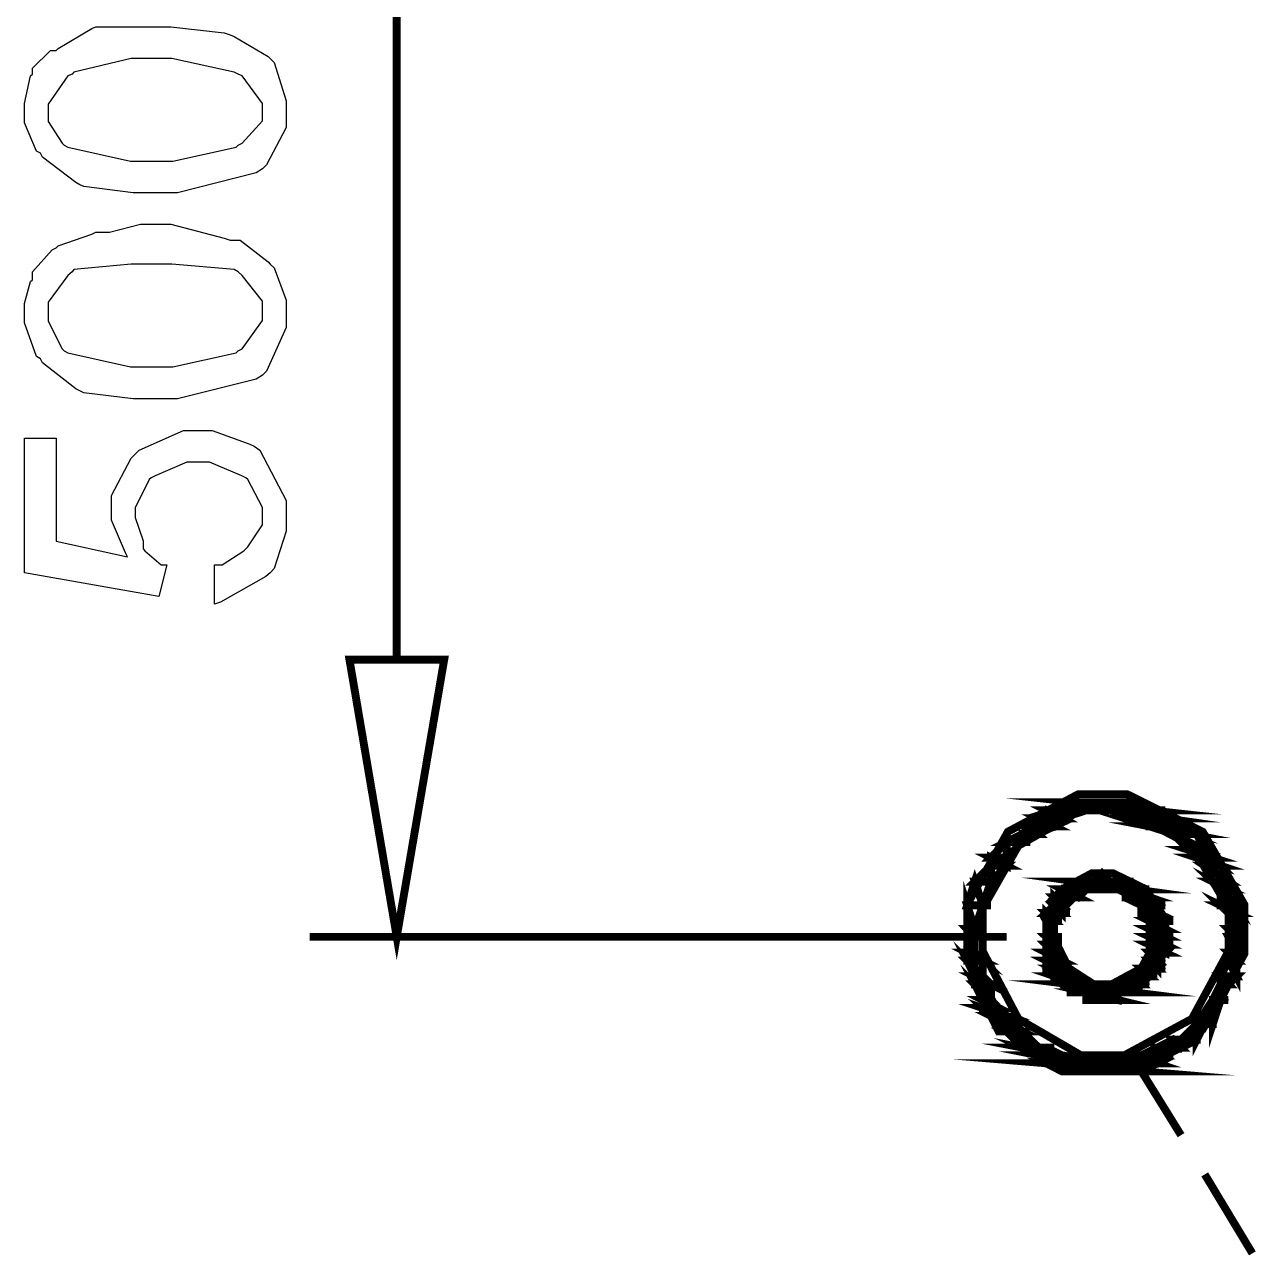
# Model space of a CAD drawing. Extents: x 0 to 210, y 0 to 297.
# Drawn here: x 140.55 to 147.15, y 248.67 to 255.27 of the extents above; entities that cross this region are included whole.
import ezdxf

# ---------------------------------------------------------------- set-up
doc = ezdxf.new("R2010")
doc.units = 0
doc.header["$MEASUREMENT"] = 0
for name, color, linetype in [('C00-00-00-BLACK', 7, 'Continuous'), ('C00-7E-FF', 150, 'Continuous'), ('CFF-7E-00', 30, 'Continuous')]:
    doc.layers.add(name, color=color, linetype=linetype)

msp = doc.modelspace()

# ---------------------------------------------------------------- linework, layer by layer
at = {"layer": 'C00-00-00-BLACK', "const_width": 0.0423}
for points in [[(147.082, 250.425), (147.082, 250.556), (146.859, 250.946), (146.454, 251.147), (146.32, 251.147), (146.193, 251.147), (145.816, 250.946), (145.598, 250.556), (145.598, 250.425), (145.598, 250.292), (145.816, 249.887), (146.193, 249.663), (146.32, 249.663), (146.454, 249.663), (146.859, 249.887), (147.082, 250.292), (147.082, 250.425)], [(146.49, 251.103), (146.193, 251.103), (146.574, 251.061), (146.49, 251.103)], [(146.193, 251.103), (146.574, 251.061), (146.064, 251.061), (146.193, 251.103)], [(146.363, 251.061), (146.659, 251.018), (146.49, 251.018), (146.363, 251.061)], [(146.235, 251.103), (146.49, 251.103), (146.193, 251.103), (146.235, 251.103)], [(146.32, 251.103), (146.447, 251.103), (146.235, 251.103), (146.32, 251.103)], [(146.447, 251.103), (146.235, 251.103), (146.49, 251.103), (146.447, 251.103)], [(146.997, 250.425), (146.997, 250.537), (146.801, 250.871), (146.44, 251.061), (146.32, 251.061), (146.207, 251.061), (145.872, 250.871), (145.682, 250.537), (145.682, 250.425), (145.682, 250.305), (145.872, 249.944), (146.207, 249.749), (146.32, 249.749), (146.44, 249.749), (146.801, 249.944), (146.997, 250.305), (146.997, 250.425)], [(145.978, 251.018), (146.064, 250.975), (145.936, 250.975), (145.978, 251.018)], [(146.021, 251.061), (146.105, 251.018), (145.978, 251.018), (146.021, 251.061)], [(146.235, 251.061), (146.021, 251.061), (146.105, 251.018), (146.235, 251.061)], [(146.064, 251.061), (146.616, 251.061), (146.021, 251.061), (146.064, 251.061)], [(146.616, 251.061), (146.021, 251.061), (146.616, 251.061)], [(146.021, 251.061), (146.616, 251.061), (146.659, 251.061), (146.021, 251.061)], [(146.235, 251.061), (146.278, 251.061), (146.021, 251.061), (146.235, 251.061)], [(146.235, 251.061), (146.021, 251.061), (146.363, 251.061), (146.235, 251.061)], [(146.574, 251.061), (146.064, 251.061), (146.616, 251.061), (146.574, 251.061)], [(146.616, 251.061), (146.363, 251.061), (146.659, 251.018), (146.616, 251.061)], [(146.574, 250.975), (146.786, 250.934), (146.701, 250.934), (146.574, 250.975)], [(146.574, 251.018), (146.701, 250.975), (146.574, 250.975), (146.574, 251.018)], [(145.936, 250.975), (145.978, 250.934), (145.894, 250.934), (145.936, 250.975)], [(146.064, 250.975), (145.936, 250.975), (145.978, 250.934), (146.064, 250.975)], [(146.105, 251.018), (145.978, 251.018), (146.064, 250.975), (146.105, 251.018)], [(146.701, 250.975), (146.574, 250.975), (146.786, 250.934), (146.701, 250.975)], [(146.701, 251.018), (146.574, 251.018), (146.701, 250.975), (146.701, 251.018)], [(146.659, 251.018), (146.49, 251.018), (146.701, 251.018), (146.659, 251.018)], [(146.49, 251.018), (146.701, 251.018), (146.574, 251.018), (146.49, 251.018)], [(146.701, 250.934), (146.87, 250.848), (146.786, 250.848), (146.701, 250.934)], [(145.809, 250.891), (145.809, 250.807), (145.725, 250.807), (145.809, 250.891)], [(145.894, 250.934), (145.894, 250.891), (145.809, 250.891), (145.894, 250.934)], [(145.894, 250.891), (145.809, 250.891), (145.894, 250.891)], [(145.809, 250.891), (145.894, 250.891), (145.936, 250.891), (145.809, 250.891)], [(145.894, 250.891), (145.809, 250.891), (145.809, 250.807), (145.894, 250.891)], [(145.978, 250.934), (145.894, 250.934), (145.894, 250.891), (145.978, 250.934)], [(146.827, 250.934), (146.701, 250.934), (146.87, 250.848), (146.827, 250.934)], [(146.827, 250.934), (146.87, 250.934), (146.701, 250.934), (146.827, 250.934)], [(146.827, 250.934), (146.701, 250.934), (146.786, 250.934), (146.827, 250.934)], [(145.725, 250.807), (145.809, 250.764), (145.725, 250.764), (145.725, 250.807)], [(146.87, 250.848), (146.786, 250.848), (146.913, 250.807), (146.87, 250.848)], [(146.786, 250.848), (146.913, 250.807), (146.827, 250.807), (146.786, 250.848)], [(146.827, 250.807), (146.955, 250.764), (146.87, 250.764), (146.827, 250.807)], [(145.725, 250.764), (145.725, 250.679), (145.639, 250.679), (145.725, 250.764)], [(145.809, 250.807), (145.725, 250.807), (145.809, 250.764), (145.809, 250.807)], [(145.809, 250.764), (145.725, 250.764), (145.725, 250.679), (145.809, 250.764)], [(146.913, 250.807), (146.827, 250.807), (146.955, 250.764), (146.913, 250.807)], [(146.955, 250.764), (146.87, 250.764), (146.997, 250.679), (146.955, 250.764)], [(146.87, 250.764), (146.997, 250.679), (146.913, 250.679), (146.87, 250.764)], [(145.639, 250.679), (145.682, 250.552), (145.598, 250.552), (145.639, 250.679)], [(146.659, 250.425), (146.659, 250.479), (146.553, 250.639), (146.378, 250.724), (146.32, 250.724), (146.266, 250.724), (146.108, 250.639), (146.024, 250.479), (146.024, 250.425), (146.024, 250.367), (146.108, 250.192), (146.266, 250.086), (146.32, 250.086), (146.378, 250.086), (146.553, 250.192), (146.659, 250.367), (146.659, 250.425)], [(146.32, 250.722), (146.363, 250.679), (146.278, 250.679), (146.32, 250.722)], [(146.913, 250.679), (146.997, 250.638), (146.955, 250.638), (146.913, 250.679)], [(145.598, 250.552), (145.639, 250.425), (145.598, 250.425), (145.598, 250.552)], [(145.725, 250.679), (145.639, 250.679), (145.682, 250.552), (145.725, 250.679)], [(145.725, 250.679), (145.639, 250.679), (145.725, 250.679)], [(145.639, 250.679), (145.725, 250.679), (145.767, 250.679), (145.639, 250.679)], [(146.447, 250.679), (146.193, 250.679), (146.49, 250.638), (146.447, 250.679)], [(146.108, 250.638), (146.193, 250.595), (146.067, 250.595), (146.108, 250.638)], [(146.235, 250.638), (146.108, 250.638), (146.193, 250.595), (146.235, 250.638)], [(146.616, 250.425), (146.616, 250.489), (146.393, 250.679), (146.32, 250.679), (146.255, 250.679), (146.064, 250.489), (146.064, 250.425), (146.064, 250.373), (146.142, 250.215), (146.275, 250.129), (146.32, 250.129), (146.372, 250.129), (146.531, 250.215), (146.616, 250.373), (146.616, 250.425)], [(146.064, 250.595), (146.105, 250.552), (146.064, 250.552), (146.064, 250.595)], [(146.151, 250.638), (146.235, 250.638), (146.105, 250.638), (146.151, 250.638)], [(146.105, 250.638), (146.235, 250.638), (146.278, 250.638), (146.105, 250.638)], [(146.235, 250.638), (146.278, 250.638), (146.105, 250.638), (146.235, 250.638)], [(146.193, 250.679), (146.49, 250.638), (146.151, 250.638), (146.193, 250.679)], [(146.531, 250.638), (146.151, 250.638), (146.531, 250.638)], [(146.151, 250.638), (146.531, 250.638), (146.574, 250.638), (146.151, 250.638)], [(146.531, 250.638), (146.574, 250.638), (146.151, 250.638), (146.531, 250.638)], [(146.531, 250.638), (146.151, 250.638), (146.49, 250.638), (146.531, 250.638)], [(146.278, 250.638), (146.32, 250.638), (146.151, 250.638), (146.278, 250.638)], [(146.278, 250.638), (146.151, 250.638), (146.32, 250.638), (146.278, 250.638)], [(146.278, 250.638), (146.151, 250.638), (146.235, 250.638), (146.278, 250.638)], [(146.278, 250.679), (146.447, 250.679), (146.193, 250.679), (146.278, 250.679)], [(146.447, 250.679), (146.193, 250.679), (146.447, 250.679)], [(146.193, 250.679), (146.447, 250.679), (146.49, 250.679), (146.193, 250.679)], [(146.404, 250.679), (146.447, 250.679), (146.278, 250.679), (146.404, 250.679)], [(146.404, 250.679), (146.278, 250.679), (146.363, 250.679), (146.404, 250.679)], [(146.404, 250.679), (146.278, 250.679), (146.447, 250.679), (146.404, 250.679)], [(146.531, 250.638), (146.32, 250.638), (146.531, 250.638)], [(146.32, 250.638), (146.531, 250.638), (146.404, 250.638), (146.32, 250.638)], [(146.531, 250.638), (146.447, 250.638), (146.574, 250.595), (146.531, 250.638)], [(146.531, 250.638), (146.404, 250.638), (146.531, 250.638)], [(146.404, 250.638), (146.531, 250.638), (146.447, 250.638), (146.404, 250.638)], [(146.49, 250.595), (146.574, 250.552), (146.531, 250.552), (146.49, 250.595)], [(146.447, 250.638), (146.574, 250.595), (146.447, 250.595), (146.447, 250.638)], [(146.997, 250.679), (146.913, 250.679), (146.997, 250.638), (146.997, 250.679)], [(146.997, 250.638), (146.955, 250.638), (147.04, 250.552), (146.997, 250.638)], [(146.955, 250.638), (147.04, 250.552), (146.955, 250.552), (146.955, 250.638)], [(146.064, 250.552), (146.105, 250.511), (146.021, 250.511), (146.064, 250.552)], [(146.151, 250.595), (146.064, 250.595), (146.105, 250.552), (146.151, 250.595)], [(146.105, 250.595), (146.151, 250.595), (146.064, 250.595), (146.105, 250.595)], [(146.151, 250.595), (146.064, 250.595), (146.151, 250.595)], [(146.064, 250.595), (146.151, 250.595), (146.193, 250.595), (146.064, 250.595)], [(146.193, 250.595), (146.105, 250.595), (146.151, 250.595), (146.193, 250.595)], [(146.574, 250.595), (146.49, 250.595), (146.574, 250.552), (146.574, 250.595)], [(146.574, 250.595), (146.447, 250.595), (146.574, 250.595)], [(146.447, 250.595), (146.574, 250.595), (146.49, 250.595), (146.447, 250.595)], [(146.531, 250.552), (146.616, 250.511), (146.531, 250.511), (146.531, 250.552)], [(146.955, 250.552), (147.04, 250.511), (146.997, 250.511), (146.955, 250.552)], [(146.997, 250.511), (147.04, 250.425), (146.997, 250.425), (146.997, 250.511)], [(145.682, 250.552), (145.598, 250.552), (145.639, 250.425), (145.682, 250.552)], [(145.598, 250.552), (145.682, 250.552), (145.725, 250.552), (145.598, 250.552)], [(145.682, 250.552), (145.725, 250.552), (145.598, 250.552), (145.682, 250.552)], [(146.105, 250.511), (146.021, 250.511), (146.064, 250.468), (146.105, 250.511)], [(146.021, 250.511), (146.064, 250.468), (146.021, 250.468), (146.021, 250.511)], [(146.021, 250.468), (146.064, 250.383), (146.021, 250.383), (146.021, 250.468)], [(146.021, 250.511), (146.105, 250.511), (146.148, 250.511), (146.021, 250.511)], [(146.105, 250.511), (146.148, 250.511), (146.021, 250.511), (146.105, 250.511)], [(146.105, 250.552), (146.064, 250.552), (146.105, 250.511), (146.105, 250.552)], [(146.616, 250.552), (146.531, 250.552), (146.616, 250.511), (146.616, 250.552)], [(146.616, 250.552), (146.659, 250.552), (146.531, 250.552), (146.616, 250.552)], [(146.616, 250.552), (146.531, 250.552), (146.574, 250.552), (146.616, 250.552)], [(146.616, 250.511), (146.531, 250.511), (146.616, 250.511)], [(146.531, 250.511), (146.616, 250.511), (146.574, 250.511), (146.531, 250.511)], [(146.616, 250.511), (146.574, 250.511), (146.616, 250.468), (146.616, 250.511)], [(146.574, 250.511), (146.616, 250.468), (146.574, 250.468), (146.574, 250.511)], [(147.04, 250.552), (146.955, 250.552), (147.04, 250.511), (147.04, 250.552)], [(147.04, 250.511), (146.997, 250.511), (147.04, 250.425), (147.04, 250.511)], [(145.639, 250.425), (145.598, 250.425), (145.639, 250.383), (145.639, 250.425)], [(145.598, 250.425), (145.639, 250.383), (145.598, 250.383), (145.598, 250.425)], [(145.598, 250.383), (145.639, 250.299), (145.598, 250.299), (145.598, 250.383)], [(146.064, 250.468), (146.021, 250.468), (146.064, 250.383), (146.064, 250.468)], [(146.021, 250.468), (146.064, 250.468), (146.105, 250.468), (146.021, 250.468)], [(146.064, 250.468), (146.105, 250.468), (146.021, 250.468), (146.064, 250.468)], [(146.659, 250.425), (146.574, 250.425), (146.659, 250.383), (146.659, 250.425)], [(146.659, 250.468), (146.574, 250.468), (146.659, 250.425), (146.659, 250.468)], [(146.574, 250.468), (146.659, 250.425), (146.574, 250.425), (146.574, 250.468)], [(146.659, 250.468), (146.701, 250.468), (146.574, 250.468), (146.659, 250.468)], [(146.659, 250.468), (146.574, 250.468), (146.616, 250.468), (146.659, 250.468)], [(146.574, 250.425), (146.659, 250.383), (146.574, 250.383), (146.574, 250.425)], [(147.04, 250.425), (146.997, 250.425), (147.04, 250.383), (147.04, 250.425)], [(146.997, 250.425), (147.04, 250.383), (146.997, 250.383), (146.997, 250.425)], [(146.997, 250.383), (147.04, 250.299), (146.997, 250.299), (146.997, 250.383)], [(145.639, 250.383), (145.598, 250.383), (145.639, 250.299), (145.639, 250.383)], [(146.064, 250.383), (146.021, 250.383), (146.064, 250.341), (146.064, 250.383)], [(146.021, 250.383), (146.064, 250.341), (146.021, 250.341), (146.021, 250.383)], [(146.064, 250.383), (146.021, 250.383), (146.064, 250.383)], [(146.021, 250.383), (146.064, 250.383), (146.105, 250.383), (146.021, 250.383)], [(146.021, 250.341), (146.064, 250.299), (146.021, 250.299), (146.021, 250.341)], [(146.659, 250.383), (146.574, 250.383), (146.659, 250.341), (146.659, 250.383)], [(146.574, 250.383), (146.659, 250.341), (146.574, 250.341), (146.574, 250.383)], [(146.659, 250.383), (146.574, 250.383), (146.659, 250.383)], [(146.574, 250.383), (146.659, 250.383), (146.701, 250.383), (146.574, 250.383)], [(147.04, 250.383), (146.997, 250.383), (147.04, 250.299), (147.04, 250.383)], [(145.639, 250.299), (145.598, 250.299), (145.682, 250.256), (145.639, 250.299)], [(145.598, 250.256), (145.682, 250.172), (145.639, 250.172), (145.598, 250.256)], [(145.598, 250.299), (145.682, 250.256), (145.598, 250.256), (145.598, 250.299)], [(146.064, 250.299), (146.021, 250.299), (146.105, 250.256), (146.064, 250.299)], [(146.064, 250.341), (146.021, 250.341), (146.064, 250.299), (146.064, 250.341)], [(146.064, 250.341), (146.021, 250.341), (146.064, 250.341)], [(146.021, 250.341), (146.064, 250.341), (146.105, 250.341), (146.021, 250.341)], [(146.021, 250.299), (146.105, 250.256), (146.021, 250.256), (146.021, 250.299)], [(146.021, 250.299), (146.064, 250.299), (146.105, 250.299), (146.021, 250.299)], [(146.064, 250.299), (146.105, 250.299), (146.021, 250.299), (146.064, 250.299)], [(146.659, 250.341), (146.574, 250.341), (146.659, 250.299), (146.659, 250.341)], [(146.659, 250.299), (146.574, 250.299), (146.616, 250.256), (146.659, 250.299)], [(146.574, 250.341), (146.659, 250.299), (146.574, 250.299), (146.574, 250.341)], [(146.659, 250.341), (146.574, 250.341), (146.659, 250.341)], [(146.574, 250.341), (146.659, 250.341), (146.701, 250.341), (146.574, 250.341)], [(146.574, 250.299), (146.616, 250.256), (146.574, 250.256), (146.574, 250.299)], [(147.04, 250.299), (146.997, 250.299), (147.04, 250.256), (147.04, 250.299)], [(146.997, 250.299), (147.04, 250.256), (146.997, 250.256), (146.997, 250.299)], [(145.682, 250.256), (145.598, 250.256), (145.682, 250.172), (145.682, 250.256)], [(146.105, 250.256), (146.021, 250.256), (146.105, 250.213), (146.105, 250.256)], [(146.105, 250.213), (146.064, 250.213), (146.151, 250.172), (146.105, 250.213)], [(146.021, 250.256), (146.105, 250.213), (146.021, 250.213), (146.021, 250.256)], [(146.574, 250.256), (146.616, 250.213), (146.531, 250.213), (146.574, 250.256)], [(146.616, 250.256), (146.574, 250.256), (146.616, 250.213), (146.616, 250.256)], [(146.574, 250.256), (146.616, 250.256), (146.659, 250.256), (146.574, 250.256)], [(146.616, 250.256), (146.659, 250.256), (146.574, 250.256), (146.616, 250.256)], [(146.997, 250.256), (147.04, 250.172), (146.955, 250.172), (146.997, 250.256)], [(147.04, 250.256), (146.997, 250.256), (147.04, 250.172), (147.04, 250.256)], [(145.682, 250.172), (145.639, 250.172), (145.725, 250.129), (145.682, 250.172)], [(145.639, 250.129), (145.725, 250.045), (145.682, 250.045), (145.639, 250.129)], [(145.639, 250.172), (145.725, 250.129), (145.639, 250.129), (145.639, 250.172)], [(146.151, 250.172), (146.067, 250.172), (146.193, 250.129), (146.151, 250.172)], [(146.067, 250.172), (146.193, 250.129), (146.108, 250.129), (146.067, 250.172)], [(146.105, 250.213), (146.021, 250.213), (146.064, 250.213), (146.105, 250.213)], [(146.021, 250.213), (146.105, 250.213), (146.151, 250.213), (146.021, 250.213)], [(146.064, 250.213), (146.151, 250.172), (146.064, 250.172), (146.064, 250.213)], [(146.151, 250.172), (146.064, 250.172), (146.151, 250.172)], [(146.064, 250.172), (146.151, 250.172), (146.193, 250.172), (146.064, 250.172)], [(146.49, 250.172), (146.531, 250.129), (146.447, 250.129), (146.49, 250.172)], [(146.531, 250.213), (146.574, 250.172), (146.49, 250.172), (146.531, 250.213)], [(146.574, 250.172), (146.49, 250.172), (146.531, 250.129), (146.574, 250.172)], [(146.574, 250.172), (146.49, 250.172), (146.574, 250.172)], [(146.49, 250.172), (146.574, 250.172), (146.616, 250.172), (146.49, 250.172)], [(146.616, 250.213), (146.531, 250.213), (146.574, 250.172), (146.616, 250.213)], [(146.616, 250.213), (146.531, 250.213), (146.616, 250.213)], [(146.531, 250.213), (146.616, 250.213), (146.659, 250.213), (146.531, 250.213)], [(146.955, 250.129), (146.955, 250.045), (146.913, 250.045), (146.955, 250.129)], [(147.04, 250.172), (146.955, 250.172), (146.997, 250.129), (147.04, 250.172)], [(146.955, 250.172), (146.997, 250.129), (146.955, 250.129), (146.955, 250.172)], [(145.725, 250.129), (145.639, 250.129), (145.725, 250.045), (145.725, 250.129)], [(146.531, 250.129), (146.151, 250.129), (146.49, 250.086), (146.531, 250.129)], [(146.235, 250.129), (146.105, 250.129), (146.235, 250.129)], [(146.105, 250.129), (146.235, 250.129), (146.278, 250.129), (146.105, 250.129)], [(146.235, 250.129), (146.278, 250.129), (146.105, 250.129), (146.235, 250.129)], [(146.235, 250.129), (146.105, 250.129), (146.193, 250.129), (146.235, 250.129)], [(146.235, 250.129), (146.105, 250.129), (146.278, 250.129), (146.235, 250.129)], [(146.105, 250.129), (146.278, 250.129), (146.151, 250.129), (146.105, 250.129)], [(146.151, 250.129), (146.49, 250.086), (146.151, 250.086), (146.151, 250.129)], [(146.363, 250.129), (146.404, 250.129), (146.151, 250.129), (146.363, 250.129)], [(146.363, 250.129), (146.151, 250.129), (146.278, 250.129), (146.363, 250.129)], [(146.531, 250.129), (146.404, 250.129), (146.363, 250.129), (146.531, 250.129)], [(146.531, 250.129), (146.574, 250.129), (146.363, 250.129), (146.531, 250.129)], [(146.531, 250.129), (146.363, 250.129), (146.531, 250.129)], [(146.363, 250.129), (146.492, 250.129), (146.534, 250.129), (146.363, 250.129)], [(146.492, 250.129), (146.534, 250.129), (146.363, 250.129), (146.492, 250.129)], [(146.447, 250.129), (146.531, 250.129), (146.404, 250.129), (146.447, 250.129)], [(146.404, 250.129), (146.531, 250.129), (146.574, 250.129), (146.404, 250.129)], [(146.531, 250.129), (146.447, 250.129), (146.531, 250.129)], [(146.997, 250.129), (146.955, 250.129), (146.955, 250.045), (146.997, 250.129)], [(145.725, 250.045), (145.682, 250.045), (145.767, 250.002), (145.725, 250.045)], [(145.682, 250.002), (145.809, 249.96), (145.725, 249.96), (145.682, 250.002)], [(145.682, 250.045), (145.767, 250.002), (145.682, 250.002), (145.682, 250.045)], [(146.404, 250.086), (146.235, 250.086), (146.404, 250.045), (146.404, 250.086)], [(146.49, 250.086), (146.151, 250.086), (146.193, 250.086), (146.49, 250.086)], [(146.151, 250.086), (146.49, 250.086), (146.531, 250.086), (146.151, 250.086)], [(146.49, 250.086), (146.193, 250.086), (146.404, 250.086), (146.49, 250.086)], [(146.193, 250.086), (146.404, 250.086), (146.235, 250.086), (146.193, 250.086)], [(146.235, 250.086), (146.404, 250.045), (146.235, 250.045), (146.235, 250.086)], [(146.363, 250.045), (146.278, 250.045), (146.235, 250.045), (146.363, 250.045)], [(146.235, 250.045), (146.404, 250.045), (146.363, 250.045), (146.235, 250.045)], [(146.363, 250.045), (146.404, 250.045), (146.278, 250.045), (146.363, 250.045)], [(146.913, 250.045), (146.913, 249.917), (146.827, 249.917), (146.913, 250.045)], [(146.955, 250.045), (146.913, 250.045), (146.955, 250.045)], [(146.913, 250.045), (146.955, 250.045), (146.997, 250.045), (146.913, 250.045)], [(146.955, 250.045), (146.913, 250.045), (146.913, 249.917), (146.955, 250.045)], [(145.767, 250.002), (145.682, 250.002), (145.809, 249.96), (145.767, 250.002)], [(145.725, 249.96), (145.894, 249.876), (145.767, 249.876), (145.725, 249.96)], [(145.809, 249.96), (145.725, 249.96), (145.894, 249.876), (145.809, 249.96)], [(145.809, 249.876), (145.978, 249.79), (145.894, 249.79), (145.809, 249.876)], [(146.827, 249.917), (146.827, 249.833), (146.743, 249.833), (146.827, 249.917)], [(146.87, 249.917), (146.913, 249.917), (146.827, 249.917), (146.87, 249.917)], [(146.87, 249.917), (146.827, 249.917), (146.913, 249.917), (146.87, 249.917)], [(146.87, 249.917), (146.827, 249.917), (146.827, 249.833), (146.87, 249.917)], [(145.894, 249.876), (145.809, 249.876), (145.978, 249.79), (145.894, 249.876)], [(145.894, 249.876), (145.767, 249.876), (145.809, 249.876), (145.894, 249.876)], [(145.767, 249.876), (145.894, 249.876), (145.936, 249.876), (145.767, 249.876)], [(146.701, 249.833), (146.743, 249.79), (146.616, 249.79), (146.701, 249.833)], [(146.786, 249.833), (146.701, 249.833), (146.743, 249.79), (146.786, 249.833)], [(146.743, 249.833), (146.786, 249.833), (146.701, 249.833), (146.743, 249.833)], [(146.827, 249.833), (146.743, 249.833), (146.786, 249.833), (146.827, 249.833)], [(146.021, 249.79), (145.894, 249.79), (146.105, 249.749), (146.021, 249.79)], [(145.894, 249.79), (146.105, 249.749), (145.978, 249.749), (145.894, 249.79)], [(146.021, 249.79), (146.064, 249.79), (145.894, 249.79), (146.021, 249.79)], [(146.021, 249.79), (145.894, 249.79), (145.978, 249.79), (146.021, 249.79)], [(146.616, 249.79), (146.659, 249.749), (146.531, 249.749), (146.616, 249.79)], [(146.743, 249.79), (146.616, 249.79), (146.659, 249.749), (146.743, 249.79)], [(146.616, 249.706), (146.021, 249.706), (146.531, 249.663), (146.616, 249.706)], [(146.105, 249.749), (145.978, 249.749), (146.193, 249.706), (146.105, 249.749)], [(145.978, 249.749), (146.193, 249.706), (146.021, 249.706), (145.978, 249.749)], [(146.021, 249.706), (146.531, 249.663), (146.105, 249.663), (146.021, 249.706)], [(146.235, 249.706), (146.278, 249.706), (146.021, 249.706), (146.235, 249.706)], [(146.235, 249.706), (146.021, 249.706), (146.193, 249.706), (146.235, 249.706)], [(146.363, 249.706), (146.404, 249.706), (146.021, 249.706), (146.363, 249.706)], [(146.363, 249.706), (146.021, 249.706), (146.235, 249.706), (146.363, 249.706)], [(146.49, 249.749), (146.616, 249.706), (146.404, 249.706), (146.49, 249.749)], [(146.404, 249.706), (146.616, 249.706), (146.363, 249.706), (146.404, 249.706)], [(146.659, 249.749), (146.49, 249.749), (146.616, 249.706), (146.659, 249.749)], [(146.616, 249.706), (146.404, 249.706), (146.616, 249.706)], [(146.659, 249.749), (146.531, 249.749), (146.49, 249.749), (146.659, 249.749)], [(146.531, 249.749), (146.659, 249.749), (146.701, 249.749), (146.531, 249.749)], [(146.531, 249.663), (146.105, 249.663), (146.49, 249.663), (146.531, 249.663)], [(146.105, 249.663), (146.49, 249.663), (146.151, 249.663), (146.105, 249.663)], [(146.151, 249.663), (146.235, 249.663), (146.404, 249.663), (146.151, 249.663)], [(146.151, 249.663), (146.49, 249.663), (146.404, 249.663), (146.151, 249.663)], [(146.235, 249.663), (146.404, 249.663), (146.278, 249.663), (146.235, 249.663)]]:
    msp.add_lwpolyline(points, close=True, dxfattribs=at)
at = {"layer": 'C00-00-00-BLACK'}
for points in [[(146.021, 251.061), (146.105, 251.018), (145.978, 251.018), (146.021, 251.061)], [(146.064, 251.061), (146.616, 251.061), (146.021, 251.061), (146.064, 251.061)], [(146.616, 251.061), (146.021, 251.061), (146.616, 251.061)], [(146.021, 251.061), (146.616, 251.061), (146.659, 251.061), (146.021, 251.061)], [(146.235, 251.061), (146.278, 251.061), (146.021, 251.061), (146.235, 251.061)], [(146.235, 251.061), (146.021, 251.061), (146.363, 251.061), (146.235, 251.061)], [(146.235, 251.061), (146.021, 251.061), (146.105, 251.018), (146.235, 251.061)], [(146.193, 251.103), (146.574, 251.061), (146.064, 251.061), (146.193, 251.103)], [(146.574, 251.061), (146.064, 251.061), (146.616, 251.061), (146.574, 251.061)], [(146.235, 251.103), (146.49, 251.103), (146.193, 251.103), (146.235, 251.103)], [(146.49, 251.103), (146.193, 251.103), (146.574, 251.061), (146.49, 251.103)], [(146.32, 251.103), (146.447, 251.103), (146.235, 251.103), (146.32, 251.103)], [(146.447, 251.103), (146.235, 251.103), (146.49, 251.103), (146.447, 251.103)], [(146.616, 251.061), (146.363, 251.061), (146.659, 251.018), (146.616, 251.061)], [(146.363, 251.061), (146.659, 251.018), (146.49, 251.018), (146.363, 251.061)], [(145.936, 250.975), (145.978, 250.934), (145.894, 250.934), (145.936, 250.975)], [(145.978, 251.018), (146.064, 250.975), (145.936, 250.975), (145.978, 251.018)], [(146.064, 250.975), (145.936, 250.975), (145.978, 250.934), (146.064, 250.975)], [(146.105, 251.018), (145.978, 251.018), (146.064, 250.975), (146.105, 251.018)], [(146.659, 251.018), (146.49, 251.018), (146.701, 251.018), (146.659, 251.018)], [(146.49, 251.018), (146.701, 251.018), (146.574, 251.018), (146.49, 251.018)], [(146.701, 251.018), (146.574, 251.018), (146.701, 250.975), (146.701, 251.018)], [(146.574, 251.018), (146.701, 250.975), (146.574, 250.975), (146.574, 251.018)], [(146.701, 250.975), (146.574, 250.975), (146.786, 250.934), (146.701, 250.975)], [(146.574, 250.975), (146.786, 250.934), (146.701, 250.934), (146.574, 250.975)], [(145.894, 250.934), (145.894, 250.891), (145.809, 250.891), (145.894, 250.934)], [(145.978, 250.934), (145.894, 250.934), (145.894, 250.891), (145.978, 250.934)], [(146.827, 250.934), (146.87, 250.934), (146.701, 250.934), (146.827, 250.934)], [(146.827, 250.934), (146.701, 250.934), (146.786, 250.934), (146.827, 250.934)], [(146.827, 250.934), (146.701, 250.934), (146.87, 250.848), (146.827, 250.934)], [(146.701, 250.934), (146.87, 250.848), (146.786, 250.848), (146.701, 250.934)], [(145.809, 250.891), (145.809, 250.807), (145.725, 250.807), (145.809, 250.891)], [(145.894, 250.891), (145.809, 250.891), (145.894, 250.891)], [(145.809, 250.891), (145.894, 250.891), (145.936, 250.891), (145.809, 250.891)], [(145.894, 250.891), (145.809, 250.891), (145.809, 250.807), (145.894, 250.891)], [(146.87, 250.848), (146.786, 250.848), (146.913, 250.807), (146.87, 250.848)], [(146.786, 250.848), (146.913, 250.807), (146.827, 250.807), (146.786, 250.848)], [(145.809, 250.807), (145.725, 250.807), (145.809, 250.764), (145.809, 250.807)], [(145.725, 250.807), (145.809, 250.764), (145.725, 250.764), (145.725, 250.807)], [(146.913, 250.807), (146.827, 250.807), (146.955, 250.764), (146.913, 250.807)], [(146.827, 250.807), (146.955, 250.764), (146.87, 250.764), (146.827, 250.807)], [(145.725, 250.764), (145.725, 250.679), (145.639, 250.679), (145.725, 250.764)], [(145.809, 250.764), (145.725, 250.764), (145.725, 250.679), (145.809, 250.764)], [(146.32, 250.722), (146.363, 250.679), (146.278, 250.679), (146.32, 250.722)], [(146.955, 250.764), (146.87, 250.764), (146.997, 250.679), (146.955, 250.764)], [(146.87, 250.764), (146.997, 250.679), (146.913, 250.679), (146.87, 250.764)], [(145.639, 250.679), (145.682, 250.552), (145.598, 250.552), (145.639, 250.679)], [(145.725, 250.679), (145.639, 250.679), (145.725, 250.679)], [(145.639, 250.679), (145.725, 250.679), (145.767, 250.679), (145.639, 250.679)], [(145.725, 250.679), (145.639, 250.679), (145.682, 250.552), (145.725, 250.679)], [(146.193, 250.679), (146.49, 250.638), (146.151, 250.638), (146.193, 250.679)], [(146.278, 250.679), (146.447, 250.679), (146.193, 250.679), (146.278, 250.679)], [(146.447, 250.679), (146.193, 250.679), (146.447, 250.679)], [(146.193, 250.679), (146.447, 250.679), (146.49, 250.679), (146.193, 250.679)], [(146.447, 250.679), (146.193, 250.679), (146.49, 250.638), (146.447, 250.679)], [(146.404, 250.679), (146.447, 250.679), (146.278, 250.679), (146.404, 250.679)], [(146.404, 250.679), (146.278, 250.679), (146.363, 250.679), (146.404, 250.679)], [(146.404, 250.679), (146.278, 250.679), (146.447, 250.679), (146.404, 250.679)], [(146.997, 250.679), (146.913, 250.679), (146.997, 250.638), (146.997, 250.679)], [(146.913, 250.679), (146.997, 250.638), (146.955, 250.638), (146.913, 250.679)], [(146.105, 250.595), (146.151, 250.595), (146.064, 250.595), (146.105, 250.595)], [(146.151, 250.595), (146.064, 250.595), (146.151, 250.595)], [(146.064, 250.595), (146.151, 250.595), (146.193, 250.595), (146.064, 250.595)], [(146.151, 250.595), (146.064, 250.595), (146.105, 250.552), (146.151, 250.595)], [(146.064, 250.595), (146.105, 250.552), (146.064, 250.552), (146.064, 250.595)], [(146.108, 250.638), (146.193, 250.595), (146.067, 250.595), (146.108, 250.638)], [(146.151, 250.638), (146.235, 250.638), (146.105, 250.638), (146.151, 250.638)], [(146.105, 250.638), (146.235, 250.638), (146.278, 250.638), (146.105, 250.638)], [(146.235, 250.638), (146.278, 250.638), (146.105, 250.638), (146.235, 250.638)], [(146.193, 250.595), (146.105, 250.595), (146.151, 250.595), (146.193, 250.595)], [(146.235, 250.638), (146.108, 250.638), (146.193, 250.595), (146.235, 250.638)], [(146.531, 250.638), (146.151, 250.638), (146.531, 250.638)], [(146.151, 250.638), (146.531, 250.638), (146.574, 250.638), (146.151, 250.638)], [(146.531, 250.638), (146.574, 250.638), (146.151, 250.638), (146.531, 250.638)], [(146.531, 250.638), (146.151, 250.638), (146.49, 250.638), (146.531, 250.638)], [(146.278, 250.638), (146.32, 250.638), (146.151, 250.638), (146.278, 250.638)], [(146.278, 250.638), (146.151, 250.638), (146.32, 250.638), (146.278, 250.638)], [(146.278, 250.638), (146.151, 250.638), (146.235, 250.638), (146.278, 250.638)], [(146.531, 250.638), (146.32, 250.638), (146.531, 250.638)], [(146.32, 250.638), (146.531, 250.638), (146.404, 250.638), (146.32, 250.638)], [(146.531, 250.638), (146.404, 250.638), (146.531, 250.638)], [(146.404, 250.638), (146.531, 250.638), (146.447, 250.638), (146.404, 250.638)], [(146.531, 250.638), (146.447, 250.638), (146.574, 250.595), (146.531, 250.638)], [(146.447, 250.638), (146.574, 250.595), (146.447, 250.595), (146.447, 250.638)], [(146.574, 250.595), (146.447, 250.595), (146.574, 250.595)], [(146.447, 250.595), (146.574, 250.595), (146.49, 250.595), (146.447, 250.595)], [(146.574, 250.595), (146.49, 250.595), (146.574, 250.552), (146.574, 250.595)], [(146.49, 250.595), (146.574, 250.552), (146.531, 250.552), (146.49, 250.595)], [(146.997, 250.638), (146.955, 250.638), (147.04, 250.552), (146.997, 250.638)], [(146.955, 250.638), (147.04, 250.552), (146.955, 250.552), (146.955, 250.638)], [(145.598, 250.552), (145.682, 250.552), (145.725, 250.552), (145.598, 250.552)], [(145.682, 250.552), (145.725, 250.552), (145.598, 250.552), (145.682, 250.552)], [(145.682, 250.552), (145.598, 250.552), (145.639, 250.425), (145.682, 250.552)], [(145.598, 250.552), (145.639, 250.425), (145.598, 250.425), (145.598, 250.552)], [(146.064, 250.552), (146.105, 250.511), (146.021, 250.511), (146.064, 250.552)], [(146.105, 250.552), (146.064, 250.552), (146.105, 250.511), (146.105, 250.552)], [(146.616, 250.552), (146.659, 250.552), (146.531, 250.552), (146.616, 250.552)], [(146.616, 250.552), (146.531, 250.552), (146.574, 250.552), (146.616, 250.552)], [(146.616, 250.552), (146.531, 250.552), (146.616, 250.511), (146.616, 250.552)], [(146.531, 250.552), (146.616, 250.511), (146.531, 250.511), (146.531, 250.552)], [(147.04, 250.552), (146.955, 250.552), (147.04, 250.511), (147.04, 250.552)], [(146.955, 250.552), (147.04, 250.511), (146.997, 250.511), (146.955, 250.552)], [(146.021, 250.511), (146.105, 250.511), (146.148, 250.511), (146.021, 250.511)], [(146.105, 250.511), (146.148, 250.511), (146.021, 250.511), (146.105, 250.511)], [(146.105, 250.511), (146.021, 250.511), (146.064, 250.468), (146.105, 250.511)], [(146.021, 250.511), (146.064, 250.468), (146.021, 250.468), (146.021, 250.511)], [(146.021, 250.468), (146.064, 250.468), (146.105, 250.468), (146.021, 250.468)], [(146.064, 250.468), (146.105, 250.468), (146.021, 250.468), (146.064, 250.468)], [(146.064, 250.468), (146.021, 250.468), (146.064, 250.383), (146.064, 250.468)], [(146.021, 250.468), (146.064, 250.383), (146.021, 250.383), (146.021, 250.468)], [(146.616, 250.511), (146.531, 250.511), (146.616, 250.511)], [(146.531, 250.511), (146.616, 250.511), (146.574, 250.511), (146.531, 250.511)], [(146.616, 250.511), (146.574, 250.511), (146.616, 250.468), (146.616, 250.511)], [(146.574, 250.511), (146.616, 250.468), (146.574, 250.468), (146.574, 250.511)], [(146.659, 250.468), (146.701, 250.468), (146.574, 250.468), (146.659, 250.468)], [(146.659, 250.468), (146.574, 250.468), (146.616, 250.468), (146.659, 250.468)], [(146.659, 250.468), (146.574, 250.468), (146.659, 250.425), (146.659, 250.468)], [(146.574, 250.468), (146.659, 250.425), (146.574, 250.425), (146.574, 250.468)], [(147.04, 250.511), (146.997, 250.511), (147.04, 250.425), (147.04, 250.511)], [(146.997, 250.511), (147.04, 250.425), (146.997, 250.425), (146.997, 250.511)], [(145.639, 250.425), (145.598, 250.425), (145.639, 250.383), (145.639, 250.425)], [(145.598, 250.425), (145.639, 250.383), (145.598, 250.383), (145.598, 250.425)], [(145.639, 250.383), (145.598, 250.383), (145.639, 250.299), (145.639, 250.383)], [(145.598, 250.383), (145.639, 250.299), (145.598, 250.299), (145.598, 250.383)], [(146.064, 250.383), (146.021, 250.383), (146.064, 250.383)], [(146.021, 250.383), (146.064, 250.383), (146.105, 250.383), (146.021, 250.383)], [(146.064, 250.383), (146.021, 250.383), (146.064, 250.341), (146.064, 250.383)], [(146.021, 250.383), (146.064, 250.341), (146.021, 250.341), (146.021, 250.383)], [(146.659, 250.425), (146.574, 250.425), (146.659, 250.383), (146.659, 250.425)], [(146.574, 250.425), (146.659, 250.383), (146.574, 250.383), (146.574, 250.425)], [(146.659, 250.383), (146.574, 250.383), (146.659, 250.383)], [(146.574, 250.383), (146.659, 250.383), (146.701, 250.383), (146.574, 250.383)], [(146.659, 250.383), (146.574, 250.383), (146.659, 250.341), (146.659, 250.383)], [(146.574, 250.383), (146.659, 250.341), (146.574, 250.341), (146.574, 250.383)], [(147.04, 250.425), (146.997, 250.425), (147.04, 250.383), (147.04, 250.425)], [(146.997, 250.425), (147.04, 250.383), (146.997, 250.383), (146.997, 250.425)], [(147.04, 250.383), (146.997, 250.383), (147.04, 250.299), (147.04, 250.383)], [(146.997, 250.383), (147.04, 250.299), (146.997, 250.299), (146.997, 250.383)], [(146.064, 250.341), (146.021, 250.341), (146.064, 250.341)], [(146.021, 250.341), (146.064, 250.341), (146.105, 250.341), (146.021, 250.341)], [(146.064, 250.341), (146.021, 250.341), (146.064, 250.299), (146.064, 250.341)], [(146.021, 250.341), (146.064, 250.299), (146.021, 250.299), (146.021, 250.341)], [(146.659, 250.341), (146.574, 250.341), (146.659, 250.341)], [(146.574, 250.341), (146.659, 250.341), (146.701, 250.341), (146.574, 250.341)], [(146.659, 250.341), (146.574, 250.341), (146.659, 250.299), (146.659, 250.341)], [(146.574, 250.341), (146.659, 250.299), (146.574, 250.299), (146.574, 250.341)], [(145.639, 250.299), (145.598, 250.299), (145.682, 250.256), (145.639, 250.299)], [(145.598, 250.299), (145.682, 250.256), (145.598, 250.256), (145.598, 250.299)], [(145.682, 250.256), (145.598, 250.256), (145.682, 250.172), (145.682, 250.256)], [(145.598, 250.256), (145.682, 250.172), (145.639, 250.172), (145.598, 250.256)], [(146.021, 250.299), (146.064, 250.299), (146.105, 250.299), (146.021, 250.299)], [(146.064, 250.299), (146.105, 250.299), (146.021, 250.299), (146.064, 250.299)], [(146.064, 250.299), (146.021, 250.299), (146.105, 250.256), (146.064, 250.299)], [(146.021, 250.299), (146.105, 250.256), (146.021, 250.256), (146.021, 250.299)], [(146.105, 250.256), (146.021, 250.256), (146.105, 250.213), (146.105, 250.256)], [(146.021, 250.256), (146.105, 250.213), (146.021, 250.213), (146.021, 250.256)], [(146.574, 250.256), (146.616, 250.213), (146.531, 250.213), (146.574, 250.256)], [(146.659, 250.299), (146.574, 250.299), (146.616, 250.256), (146.659, 250.299)], [(146.574, 250.299), (146.616, 250.256), (146.574, 250.256), (146.574, 250.299)], [(146.574, 250.256), (146.616, 250.256), (146.659, 250.256), (146.574, 250.256)], [(146.616, 250.256), (146.659, 250.256), (146.574, 250.256), (146.616, 250.256)], [(146.616, 250.256), (146.574, 250.256), (146.616, 250.213), (146.616, 250.256)], [(146.997, 250.256), (147.04, 250.172), (146.955, 250.172), (146.997, 250.256)], [(147.04, 250.299), (146.997, 250.299), (147.04, 250.256), (147.04, 250.299)], [(146.997, 250.299), (147.04, 250.256), (146.997, 250.256), (146.997, 250.299)], [(147.04, 250.256), (146.997, 250.256), (147.04, 250.172), (147.04, 250.256)], [(146.105, 250.213), (146.021, 250.213), (146.064, 250.213), (146.105, 250.213)], [(146.021, 250.213), (146.105, 250.213), (146.151, 250.213), (146.021, 250.213)], [(146.105, 250.213), (146.064, 250.213), (146.151, 250.172), (146.105, 250.213)], [(146.064, 250.213), (146.151, 250.172), (146.064, 250.172), (146.064, 250.213)], [(146.531, 250.213), (146.574, 250.172), (146.49, 250.172), (146.531, 250.213)], [(146.616, 250.213), (146.531, 250.213), (146.616, 250.213)], [(146.531, 250.213), (146.616, 250.213), (146.659, 250.213), (146.531, 250.213)], [(146.616, 250.213), (146.531, 250.213), (146.574, 250.172), (146.616, 250.213)], [(145.682, 250.172), (145.639, 250.172), (145.725, 250.129), (145.682, 250.172)], [(145.639, 250.172), (145.725, 250.129), (145.639, 250.129), (145.639, 250.172)], [(145.725, 250.129), (145.639, 250.129), (145.725, 250.045), (145.725, 250.129)], [(145.639, 250.129), (145.725, 250.045), (145.682, 250.045), (145.639, 250.129)], [(146.151, 250.172), (146.064, 250.172), (146.151, 250.172)], [(146.064, 250.172), (146.151, 250.172), (146.193, 250.172), (146.064, 250.172)], [(146.151, 250.172), (146.067, 250.172), (146.193, 250.129), (146.151, 250.172)], [(146.067, 250.172), (146.193, 250.129), (146.108, 250.129), (146.067, 250.172)], [(146.235, 250.129), (146.105, 250.129), (146.235, 250.129)], [(146.105, 250.129), (146.235, 250.129), (146.278, 250.129), (146.105, 250.129)], [(146.235, 250.129), (146.278, 250.129), (146.105, 250.129), (146.235, 250.129)], [(146.235, 250.129), (146.105, 250.129), (146.193, 250.129), (146.235, 250.129)], [(146.235, 250.129), (146.105, 250.129), (146.278, 250.129), (146.235, 250.129)], [(146.105, 250.129), (146.278, 250.129), (146.151, 250.129), (146.105, 250.129)], [(146.363, 250.129), (146.404, 250.129), (146.151, 250.129), (146.363, 250.129)], [(146.363, 250.129), (146.151, 250.129), (146.278, 250.129), (146.363, 250.129)], [(146.531, 250.129), (146.151, 250.129), (146.49, 250.086), (146.531, 250.129)], [(146.151, 250.129), (146.49, 250.086), (146.151, 250.086), (146.151, 250.129)], [(146.531, 250.129), (146.404, 250.129), (146.363, 250.129), (146.531, 250.129)], [(146.531, 250.129), (146.574, 250.129), (146.363, 250.129), (146.531, 250.129)], [(146.531, 250.129), (146.363, 250.129), (146.531, 250.129)], [(146.363, 250.129), (146.492, 250.129), (146.534, 250.129), (146.363, 250.129)], [(146.492, 250.129), (146.534, 250.129), (146.363, 250.129), (146.492, 250.129)], [(146.447, 250.129), (146.531, 250.129), (146.404, 250.129), (146.447, 250.129)], [(146.404, 250.129), (146.531, 250.129), (146.574, 250.129), (146.404, 250.129)], [(146.49, 250.172), (146.531, 250.129), (146.447, 250.129), (146.49, 250.172)], [(146.531, 250.129), (146.447, 250.129), (146.531, 250.129)], [(146.574, 250.172), (146.49, 250.172), (146.574, 250.172)], [(146.49, 250.172), (146.574, 250.172), (146.616, 250.172), (146.49, 250.172)], [(146.574, 250.172), (146.49, 250.172), (146.531, 250.129), (146.574, 250.172)], [(146.955, 250.129), (146.955, 250.045), (146.913, 250.045), (146.955, 250.129)], [(147.04, 250.172), (146.955, 250.172), (146.997, 250.129), (147.04, 250.172)], [(146.955, 250.172), (146.997, 250.129), (146.955, 250.129), (146.955, 250.172)], [(146.997, 250.129), (146.955, 250.129), (146.955, 250.045), (146.997, 250.129)], [(146.49, 250.086), (146.151, 250.086), (146.193, 250.086), (146.49, 250.086)], [(146.151, 250.086), (146.49, 250.086), (146.531, 250.086), (146.151, 250.086)], [(146.49, 250.086), (146.193, 250.086), (146.404, 250.086), (146.49, 250.086)], [(146.193, 250.086), (146.404, 250.086), (146.235, 250.086), (146.193, 250.086)], [(146.404, 250.086), (146.235, 250.086), (146.404, 250.045), (146.404, 250.086)], [(146.235, 250.086), (146.404, 250.045), (146.235, 250.045), (146.235, 250.086)], [(145.725, 250.045), (145.682, 250.045), (145.767, 250.002), (145.725, 250.045)], [(145.682, 250.045), (145.767, 250.002), (145.682, 250.002), (145.682, 250.045)], [(145.767, 250.002), (145.682, 250.002), (145.809, 249.96), (145.767, 250.002)], [(145.682, 250.002), (145.809, 249.96), (145.725, 249.96), (145.682, 250.002)], [(146.363, 250.045), (146.278, 250.045), (146.235, 250.045), (146.363, 250.045)], [(146.235, 250.045), (146.404, 250.045), (146.363, 250.045), (146.235, 250.045)], [(146.363, 250.045), (146.404, 250.045), (146.278, 250.045), (146.363, 250.045)], [(146.913, 250.045), (146.913, 249.917), (146.827, 249.917), (146.913, 250.045)], [(146.955, 250.045), (146.913, 250.045), (146.955, 250.045)], [(146.913, 250.045), (146.955, 250.045), (146.997, 250.045), (146.913, 250.045)], [(146.955, 250.045), (146.913, 250.045), (146.913, 249.917), (146.955, 250.045)], [(145.809, 249.96), (145.725, 249.96), (145.894, 249.876), (145.809, 249.96)], [(145.725, 249.96), (145.894, 249.876), (145.767, 249.876), (145.725, 249.96)], [(145.894, 249.876), (145.767, 249.876), (145.809, 249.876), (145.894, 249.876)], [(145.767, 249.876), (145.894, 249.876), (145.936, 249.876), (145.767, 249.876)], [(145.894, 249.876), (145.809, 249.876), (145.978, 249.79), (145.894, 249.876)], [(145.809, 249.876), (145.978, 249.79), (145.894, 249.79), (145.809, 249.876)], [(146.827, 249.917), (146.827, 249.833), (146.743, 249.833), (146.827, 249.917)], [(146.87, 249.917), (146.913, 249.917), (146.827, 249.917), (146.87, 249.917)], [(146.87, 249.917), (146.827, 249.917), (146.913, 249.917), (146.87, 249.917)], [(146.87, 249.917), (146.827, 249.917), (146.827, 249.833), (146.87, 249.917)], [(146.021, 249.79), (146.064, 249.79), (145.894, 249.79), (146.021, 249.79)], [(146.021, 249.79), (145.894, 249.79), (145.978, 249.79), (146.021, 249.79)], [(146.021, 249.79), (145.894, 249.79), (146.105, 249.749), (146.021, 249.79)], [(145.894, 249.79), (146.105, 249.749), (145.978, 249.749), (145.894, 249.79)], [(146.616, 249.79), (146.659, 249.749), (146.531, 249.749), (146.616, 249.79)], [(146.701, 249.833), (146.743, 249.79), (146.616, 249.79), (146.701, 249.833)], [(146.743, 249.79), (146.616, 249.79), (146.659, 249.749), (146.743, 249.79)], [(146.743, 249.833), (146.786, 249.833), (146.701, 249.833), (146.743, 249.833)], [(146.786, 249.833), (146.701, 249.833), (146.743, 249.79), (146.786, 249.833)], [(146.827, 249.833), (146.743, 249.833), (146.786, 249.833), (146.827, 249.833)], [(146.105, 249.749), (145.978, 249.749), (146.193, 249.706), (146.105, 249.749)], [(145.978, 249.749), (146.193, 249.706), (146.021, 249.706), (145.978, 249.749)], [(146.49, 249.749), (146.616, 249.706), (146.404, 249.706), (146.49, 249.749)], [(146.659, 249.749), (146.531, 249.749), (146.49, 249.749), (146.659, 249.749)], [(146.659, 249.749), (146.49, 249.749), (146.616, 249.706), (146.659, 249.749)], [(146.531, 249.749), (146.659, 249.749), (146.701, 249.749), (146.531, 249.749)], [(146.235, 249.706), (146.278, 249.706), (146.021, 249.706), (146.235, 249.706)], [(146.235, 249.706), (146.021, 249.706), (146.193, 249.706), (146.235, 249.706)], [(146.363, 249.706), (146.404, 249.706), (146.021, 249.706), (146.363, 249.706)], [(146.363, 249.706), (146.021, 249.706), (146.235, 249.706), (146.363, 249.706)], [(146.616, 249.706), (146.021, 249.706), (146.531, 249.663), (146.616, 249.706)], [(146.021, 249.706), (146.531, 249.663), (146.105, 249.663), (146.021, 249.706)], [(146.531, 249.663), (146.105, 249.663), (146.49, 249.663), (146.531, 249.663)], [(146.105, 249.663), (146.49, 249.663), (146.151, 249.663), (146.105, 249.663)], [(146.151, 249.663), (146.235, 249.663), (146.404, 249.663), (146.151, 249.663)], [(146.151, 249.663), (146.49, 249.663), (146.404, 249.663), (146.151, 249.663)], [(146.235, 249.663), (146.404, 249.663), (146.278, 249.663), (146.235, 249.663)], [(146.404, 249.706), (146.616, 249.706), (146.363, 249.706), (146.404, 249.706)], [(146.616, 249.706), (146.404, 249.706), (146.616, 249.706)]]:
    msp.add_lwpolyline(points, close=True, dxfattribs=at)
at = {"layer": 'C00-00-00-BLACK', "const_width": 0.0423}
for points in [[(146.531, 249.663), (146.743, 249.321)], [(146.87, 249.111), (147.125, 248.688)]]:
    msp.add_lwpolyline(points, dxfattribs=at)
at = {"layer": 'C00-7E-FF', "const_width": 0.0423}
for points in [[(142.544, 258.903), (142.544, 251.867)], [(145.809, 250.383), (142.078, 250.383)]]:
    msp.add_lwpolyline(points, dxfattribs=at)
msp.add_lwpolyline([(142.291, 251.867), (142.798, 251.867), (142.544, 250.383), (142.291, 251.867)], close=True, dxfattribs=at)
at = {"layer": 'C00-7E-FF'}
msp.add_lwpolyline([(142.291, 251.867), (142.798, 251.867), (142.544, 250.383), (142.291, 251.867)], close=True, dxfattribs=at)
at = {"layer": 'CFF-7E-00'}
for points in [[(141.23, 254.368), (141.133, 254.368), (140.869, 254.401), (140.848, 254.411), (140.826, 254.422), (140.647, 254.558), (140.637, 254.579), (140.615, 254.59), (140.552, 254.742), (140.552, 254.791), (140.552, 254.845), (140.583, 254.993), (140.594, 255.003), (140.594, 255.035), (140.69, 255.13), (140.721, 255.13), (140.731, 255.141), (140.911, 255.247), (140.933, 255.257), (141.006, 255.257), (141.173, 255.257), (141.23, 255.257), (141.334, 255.257), (141.621, 255.225), (141.653, 255.214), (141.673, 255.204), (141.855, 255.098), (141.866, 255.087), (141.887, 255.066), (141.952, 254.86), (141.952, 254.791), (141.952, 254.718), (141.846, 254.517), (141.825, 254.495), (141.792, 254.474), (141.37, 254.368), (141.23, 254.368)], [(141.23, 254.537), (141.345, 254.537), (141.684, 254.612), (141.695, 254.622), (141.716, 254.633), (141.825, 254.752), (141.825, 254.791), (141.825, 254.845), (141.716, 254.993), (141.695, 255.003), (141.673, 255.014), (141.34, 255.087), (141.23, 255.087), (141.123, 255.087), (140.816, 255.014), (140.807, 255.003), (140.784, 254.993), (140.678, 254.842), (140.678, 254.791), (140.678, 254.75), (140.753, 254.633), (140.764, 254.622), (140.784, 254.612), (141.118, 254.537), (141.23, 254.537)], [(141.23, 253.264), (141.133, 253.264), (140.869, 253.297), (140.848, 253.307), (140.826, 253.318), (140.647, 253.457), (140.637, 253.479), (140.615, 253.49), (140.552, 253.672), (140.552, 253.733), (140.552, 253.775), (140.583, 253.892), (140.594, 253.902), (140.594, 253.945), (140.699, 254.062), (140.721, 254.072), (140.731, 254.083), (140.911, 254.146), (140.933, 254.156), (141.006, 254.156), (141.173, 254.199), (141.23, 254.199), (141.334, 254.199), (141.621, 254.125), (141.653, 254.114), (141.705, 254.114), (141.855, 253.997), (141.866, 253.986), (141.887, 253.965), (141.952, 253.792), (141.952, 253.733), (141.952, 253.647), (141.846, 253.413), (141.825, 253.391), (141.792, 253.37), (141.37, 253.264), (141.23, 253.264)], [(141.23, 253.436), (141.345, 253.436), (141.684, 253.511), (141.695, 253.521), (141.716, 253.532), (141.825, 253.683), (141.825, 253.733), (141.825, 253.787), (141.716, 253.924), (141.695, 253.945), (141.673, 253.956), (141.34, 253.986), (141.23, 253.986), (141.123, 253.986), (140.816, 253.956), (140.807, 253.945), (140.784, 253.924), (140.678, 253.781), (140.678, 253.733), (140.678, 253.68), (140.753, 253.532), (140.764, 253.521), (140.784, 253.511), (141.118, 253.436), (141.23, 253.436)], [(141.569, 252.164), (141.569, 252.375), (141.61, 252.375), (141.726, 252.451), (141.737, 252.461), (141.746, 252.472), (141.825, 252.59), (141.825, 252.629), (141.825, 252.683), (141.746, 252.832), (141.737, 252.841), (141.715, 252.852), (141.541, 252.925), (141.483, 252.925), (141.42, 252.925), (141.25, 252.852), (141.23, 252.841), (141.219, 252.832), (141.144, 252.68), (141.144, 252.629), (141.144, 252.629), (141.187, 252.504), (141.187, 252.461), (141.196, 252.451), (141.283, 252.375), (141.314, 252.375), (141.271, 252.206), (140.552, 252.332), (140.552, 253.053), (140.721, 253.053), (140.721, 252.502), (141.103, 252.418), (141.092, 252.44), (141.017, 252.614), (141.017, 252.671), (141.017, 252.746), (141.122, 252.947), (141.144, 252.968), (141.165, 252.99), (141.403, 253.095), (141.483, 253.095), (141.556, 253.095), (141.757, 253.022), (141.78, 253.01), (141.811, 252.99), (141.952, 252.72), (141.952, 252.629), (141.952, 252.556), (141.887, 252.355), (141.866, 252.332), (141.844, 252.312), (141.6, 252.175), (141.569, 252.164)]]:
    msp.add_lwpolyline(points, close=True, dxfattribs=at)

doc.saveas('drawing.dxf')
